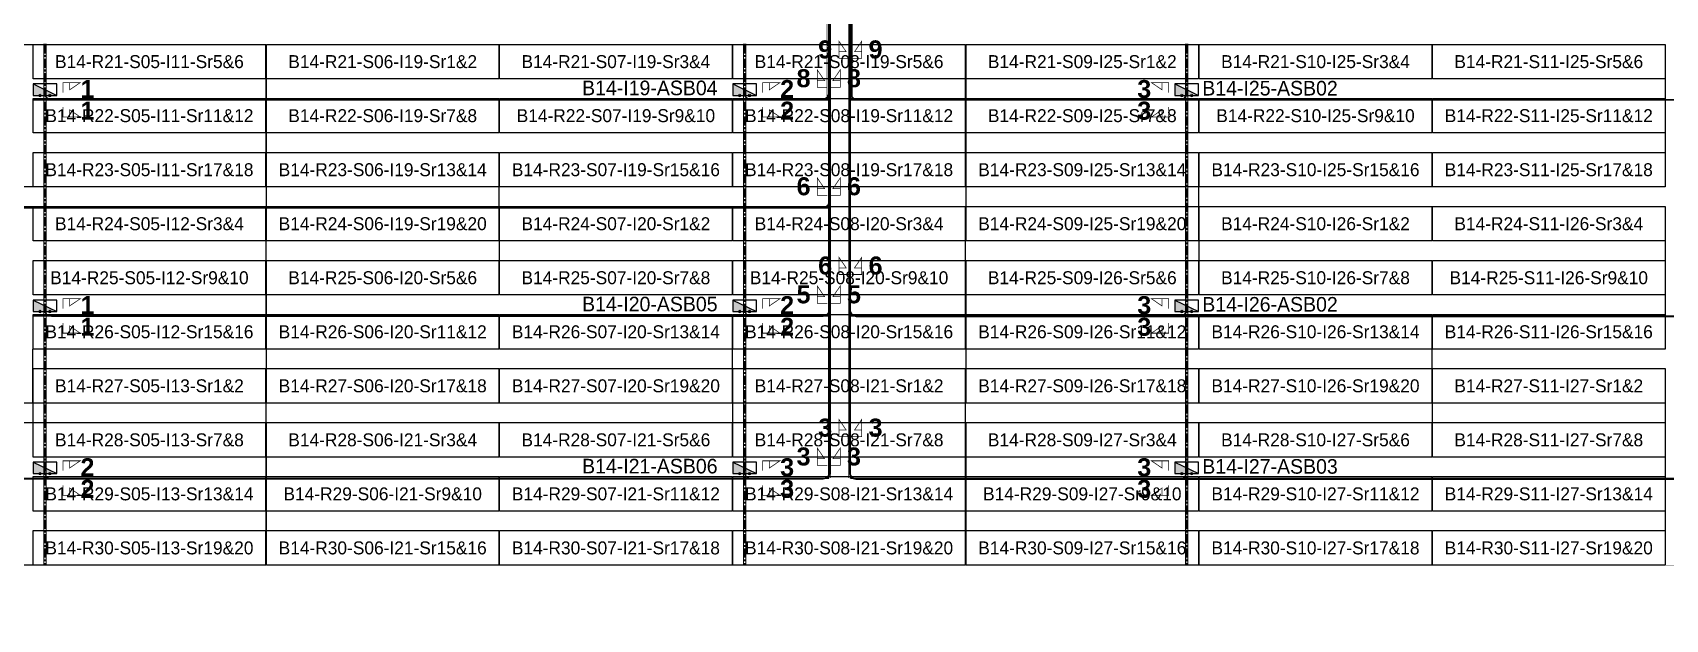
# Model space of a CAD drawing. Header units: metres. Extents: x 531759 to 532310, y 2675082 to 2675319.
# Drawn here: x 531888.6 to 532115.4, y 2675081.8 to 2675163.2 of the extents above; entities that cross this region are included whole.
import ezdxf
from ezdxf.enums import TextEntityAlignment as Align

# ---------------------------------------------------------------- set-up
doc = ezdxf.new("R2010")
doc.units = ezdxf.units.M
doc.header["$MEASUREMENT"] = 0
doc.linetypes.add('CENTER', pattern=[2, 1.25, -0.25, 0.25, -0.25])
doc.layers.add('Boundary-12.5 MW Block', color=6, linetype='Continuous', lineweight=9)
doc.layers.add('PILE', color=1, linetype='Continuous', lineweight=15)
for name, color, linetype in [('DC Trench BL-14', 40, 'Continuous'), ('E-Inverter Grouping', 2, 'Continuous'), ('Inverter Block-14', 7, 'Continuous'), ('LT Cable(AG) INV to LT Panel BL-14', 2, 'Continuous'), ('Messenger Wire Block-14 (Master Path)', 30, 'Continuous'), ('Messenger Wire Block-14 (MW Path)', 191, 'Continuous'), ('MMS Table Block-14', 8, 'Continuous'), ('Plan Line - DC BL-14', 40, 'Continuous'), ('Section Marking BL-14', 2, 'Continuous')]:
    doc.layers.add(name, color=color, linetype=linetype)
doc.styles.add('BoldTextStyle', font='arialbd.ttf')
doc.styles.get("Standard").update_dxf_attribs({"font": 'Adani Regular.ttf'})

# ---------------------------------------------------------------- blocks, each defined once
blk = doc.blocks.new('MMS Table (32.292 x 4.788)')
at = {"color": 0}
blk.add_lwpolyline([(0, -0.002), (0, 4.786), (32.292, 4.786), (32.292, -0.002)], close=True, dxfattribs=at)
at = {"color": 7}
blk.add_attdef('ID1', text='', height=1.8, dxfattribs=at).set_placement((16.146, 2.392), align=Align.MIDDLE_CENTER)
blk = doc.blocks.new('Inverter Block')
h = blk.add_hatch(color=0)
h.dxf.hatch_style = 1
h.paths.add_polyline_path([(-1.46, 2.27), (-1.46, 0.85), (1.46, 0.85)])
at = {"color": 0}
blk.add_lwpolyline([(1.46, 2.27), (-1.46, 2.27), (-1.46, 0.85), (1.46, 0.85)], close=True, dxfattribs=at)
blk.add_lwpolyline([(-1.46, 2.27), (1.46, 0.85)], dxfattribs=at)
at = {"layer": 'PILE'}
for centre in [(-0.61, 0.85), (0.61, 0.85)]:
    blk.add_circle(centre, 0.156, dxfattribs=at)
at = {"color": 7}
blk.add_attdef('ID', (-1.46, 3.01), '', height=1.8, dxfattribs=at)

msp = doc.modelspace()

# ---------------------------------------------------------------- linework, layer by layer
at = {"layer": 'Boundary-12.5 MW Block', "const_width": 0.05}
msp.add_lwpolyline([(531759.1, 2675311.58), (532083.02, 2675311.58), (532083.02, 2675319.08), (532309.66, 2675319.08), (532309.66, 2675089.29), (531856.17, 2675089.29), (531856.17, 2675081.79), (531759.1, 2675081.79)], close=True, dxfattribs=at)
at = {"layer": 'DC Trench BL-14', "color": 40, "const_width": 0.15}
for points in [[(531890.45, 2675161.58), (531890.15, 2675161.58), (531890.15, 2675089.29), (531890.45, 2675089.29)], [(531987.63, 2675161.58), (531987.33, 2675161.58), (531987.33, 2675089.29), (531987.63, 2675089.29)], [(532049.03, 2675161.58), (532048.73, 2675161.58), (532048.73, 2675089.29), (532049.03, 2675089.29)]]:
    msp.add_lwpolyline(points, close=True, dxfattribs=at)
at = {"layer": 'E-Inverter Grouping', "color": 3}
for points in [[(531920.96, 2675161.58), (531920.96, 2675141.79), (531856.17, 2675141.79), (531856.17, 2675134.29), (531823.88, 2675134.29), (531823.88, 2675161.58)], [(532018.13, 2675161.58), (532018.13, 2675141.79), (531953.35, 2675141.79), (531953.35, 2675134.29), (531921.06, 2675134.29), (531921.06, 2675161.58)], [(532115.31, 2675161.58), (532115.31, 2675141.79), (532050.52, 2675141.79), (532050.52, 2675134.29), (532018.23, 2675134.29), (532018.23, 2675161.58)], [(531920.96, 2675139.08), (531920.96, 2675119.29), (531888.56, 2675119.29), (531888.56, 2675111.79), (531823.88, 2675111.79), (531823.88, 2675131.58), (531856.27, 2675131.58), (531856.27, 2675139.08)], [(532018.13, 2675139.08), (532018.13, 2675119.29), (531985.74, 2675119.29), (531985.74, 2675111.79), (531921.06, 2675111.79), (531921.06, 2675131.58), (531953.45, 2675131.58), (531953.45, 2675139.08)], [(532115.31, 2675139.08), (532115.31, 2675119.29), (532082.92, 2675119.29), (532082.92, 2675111.79), (532018.23, 2675111.79), (532018.23, 2675131.58), (532050.62, 2675131.58), (532050.62, 2675139.08)], [(531920.96, 2675089.29), (531823.88, 2675089.29), (531823.88, 2675109.08), (531888.66, 2675109.08), (531888.66, 2675116.58), (531920.96, 2675116.58)], [(532018.13, 2675089.29), (531921.06, 2675089.29), (531921.06, 2675109.08), (531985.84, 2675109.08), (531985.84, 2675116.58), (532018.13, 2675116.58)], [(532115.31, 2675089.29), (532018.23, 2675089.29), (532018.23, 2675109.08), (532083.02, 2675109.08), (532083.02, 2675116.58), (532115.31, 2675116.58)]]:
    msp.add_lwpolyline(points, close=True, dxfattribs=at)
at = {"layer": 'LT Cable(AG) INV to LT Panel BL-14'}
for points in [[(532011.98, 2675222.76), (532008.29, 2675222.76, -0.104122), (532007.93, 2675222.84), (532006.08, 2675223.65, 0.042157), (532005.93, 2675223.66), (532000, 2675223.66, 0.414404), (531999.1, 2675222.76), (531999.12, 2675192.73, 0.021484), (531999.12, 2675192.65), (531999.16, 2675192.15, -0.021647), (531999.17, 2675192.08), (531999.17, 2675139.76, -0.414214), (531998.27, 2675138.86), (531794.03, 2675138.86, -0.414214), (531793.13, 2675139.76), (531793.13, 2675140.19)], [(532009.91, 2675222.63), (532008.27, 2675222.63, -0.104436), (532007.91, 2675222.71), (532006.07, 2675223.52, 0.042157), (532005.92, 2675223.54), (532000.12, 2675223.54, 0.414404), (531999.22, 2675222.64), (531999.24, 2675192.73, 0.021484), (531999.25, 2675192.66), (531999.29, 2675192.16, -0.021647), (531999.29, 2675192.08), (531999.29, 2675102.14, -0.414214), (531998.39, 2675101.24), (531794.03, 2675101.24, -0.414214), (531793.13, 2675102.14), (531793.13, 2675102.69)], [(532011.98, 2675222.78), (532008.29, 2675222.78, -0.10406), (532007.93, 2675222.86), (532006.09, 2675223.67, 0.042157), (532005.94, 2675223.69), (531999.97, 2675223.69, 0.414404), (531999.07, 2675222.79), (531999.09, 2675192.73, 0.021484), (531999.1, 2675192.65), (531999.14, 2675192.15, -0.021647), (531999.14, 2675192.07), (531999.14, 2675154.79, -0.414214), (531998.24, 2675153.89), (531891.2, 2675153.89, -0.414214), (531890.3, 2675154.79), (531890.3, 2675155.19)], [(532011.98, 2675222.71), (532008.28, 2675222.71, -0.104247), (532007.92, 2675222.79), (532006.08, 2675223.6, 0.042157), (532005.93, 2675223.61), (532000.05, 2675223.61, 0.414404), (531999.15, 2675222.71), (531999.17, 2675192.73, 0.021484), (531999.17, 2675192.65), (531999.21, 2675192.16, -0.021647), (531999.22, 2675192.08), (531999.22, 2675124.71, -0.414214), (531998.32, 2675123.81), (531891.2, 2675123.81, -0.414214), (531890.3, 2675124.71), (531890.3, 2675125.19)], [(532009.91, 2675222.66), (532008.28, 2675222.66, -0.104373), (532007.91, 2675222.74), (532006.08, 2675223.55, 0.042157), (532005.92, 2675223.56), (532000.1, 2675223.56, 0.414404), (531999.2, 2675222.66), (531999.22, 2675192.73, 0.021484), (531999.22, 2675192.66), (531999.26, 2675192.16, -0.021647), (531999.27, 2675192.08), (531999.27, 2675102.16, -0.414214), (531998.37, 2675101.26), (531891.2, 2675101.26, -0.414214), (531890.3, 2675102.16), (531890.3, 2675102.69)], [(532013.92, 2675222.81), (532008.3, 2675222.81, -0.103997), (532007.93, 2675222.89), (532006.09, 2675223.7, 0.042157), (532005.94, 2675223.71), (531999.95, 2675223.71, 0.414404), (531999.05, 2675222.81), (531999.07, 2675192.73, 0.021484), (531999.07, 2675192.65), (531999.11, 2675192.15, -0.021647), (531999.12, 2675192.07), (531999.12, 2675154.81, -0.414214), (531998.22, 2675153.91), (531988.38, 2675153.91, -0.414214), (531987.48, 2675154.81), (531987.48, 2675155.19)], [(532011.98, 2675222.73), (532008.29, 2675222.73, -0.104185), (532007.92, 2675222.81), (532006.08, 2675223.62, 0.042157), (532005.93, 2675223.64), (532000.02, 2675223.64, 0.414404), (531999.12, 2675222.74), (531999.14, 2675192.73, 0.021484), (531999.15, 2675192.65), (531999.19, 2675192.15, -0.021647), (531999.19, 2675192.08), (531999.19, 2675124.74, -0.414214), (531998.29, 2675123.84), (531988.38, 2675123.84, -0.414214), (531987.48, 2675124.74), (531987.48, 2675125.19)], [(532009.91, 2675222.68), (532008.28, 2675222.68, -0.10431), (532007.92, 2675222.76), (532006.08, 2675223.57, 0.042157), (532005.93, 2675223.59), (532000.07, 2675223.59, 0.414404), (531999.17, 2675222.69), (531999.19, 2675192.73, 0.021484), (531999.2, 2675192.66), (531999.24, 2675192.16, -0.021647), (531999.24, 2675192.08), (531999.24, 2675102.19, -0.414214), (531998.34, 2675101.29), (531988.38, 2675101.29, -0.414214), (531987.48, 2675102.19), (531987.48, 2675102.69)], [(532009.91, 2675222.61), (532008.29, 2675222.61, 0.078431), (532008.01, 2675222.57), (532006.12, 2675221.95, -0.078431), (532005.85, 2675221.91), (532002.7, 2675221.91, 0.414417), (532001.8, 2675221.01), (532001.82, 2675192.82, 0.083556), (532001.87, 2675192.52), (532001.97, 2675192.23, -0.083731), (532002.02, 2675191.94), (532002.02, 2675102.14, 0.414214), (532002.92, 2675101.24), (532242.34, 2675101.24, 0.414214), (532243.24, 2675102.14), (532243.24, 2675102.69)]]:
    msp.add_lwpolyline(points, format="xyb", dxfattribs=at)
at = {"layer": 'LT Cable(AG) INV to LT Panel BL-14', "color": 5}
for points in [[(532008.89, 2675222.26), (532007.3, 2675222.26, 0.078431), (532007.02, 2675222.22), (532006.13, 2675221.93, -0.078431), (532005.85, 2675221.89), (532002.72, 2675221.89, 0.414417), (532001.82, 2675220.99), (532001.84, 2675192.82, 0.083556), (532001.89, 2675192.53), (532001.99, 2675192.24, -0.083731), (532002.04, 2675191.94), (532002.04, 2675102.16, 0.414214), (532002.94, 2675101.26), (532145.16, 2675101.26, 0.414214), (532146.06, 2675102.16), (532146.06, 2675102.69)], [(532008.89, 2675222.24), (532007.31, 2675222.24, 0.078431), (532007.03, 2675222.19), (532006.13, 2675221.9, -0.078431), (532005.85, 2675221.86), (532002.75, 2675221.86, 0.414417), (532001.85, 2675220.96), (532001.87, 2675192.83, 0.083556), (532001.92, 2675192.53), (532002.02, 2675192.24, -0.083731), (532002.07, 2675191.95), (532002.07, 2675102.19, 0.414214), (532002.97, 2675101.29), (532047.98, 2675101.29, 0.414214), (532048.88, 2675102.19), (532048.88, 2675102.69)], [(532008.89, 2675222.21), (532007.31, 2675222.21, 0.078431), (532007.03, 2675222.17), (532006.14, 2675221.88, -0.078431), (532005.86, 2675221.84), (532002.77, 2675221.84, 0.414417), (532001.87, 2675220.94), (532001.89, 2675192.83, 0.083556), (532001.94, 2675192.54), (532002.04, 2675192.25, -0.083731), (532002.09, 2675191.95), (532002.09, 2675124.71, 0.414214), (532002.99, 2675123.81), (532242.34, 2675123.81, 0.414214), (532243.24, 2675124.71), (532243.24, 2675125.19)], [(532008.89, 2675222.19), (532007.31, 2675222.19, 0.078431), (532007.04, 2675222.14), (532006.14, 2675221.85, -0.078431), (532005.86, 2675221.81), (532002.8, 2675221.81, 0.414417), (532001.9, 2675220.91), (532001.92, 2675192.84, 0.083556), (532001.97, 2675192.54), (532002.07, 2675192.25, -0.083731), (532002.12, 2675191.96), (532002.12, 2675124.74, 0.414214), (532003.02, 2675123.84), (532145.16, 2675123.84, 0.414214), (532146.06, 2675124.74), (532146.06, 2675125.19)], [(532010.88, 2675222.16), (532007.32, 2675222.16, 0.078431), (532007.04, 2675222.12), (532006.14, 2675221.83, -0.078431), (532005.87, 2675221.79), (532002.82, 2675221.79, 0.414417), (532001.92, 2675220.89), (532001.94, 2675192.84, 0.083556), (532001.99, 2675192.55), (532002.09, 2675192.26, -0.083731), (532002.14, 2675191.96), (532002.14, 2675124.76, 0.414214), (532003.04, 2675123.86), (532047.98, 2675123.86, 0.414214), (532048.88, 2675124.76), (532048.88, 2675125.19)], [(532010.88, 2675222.14), (532007.32, 2675222.14, 0.078431), (532007.04, 2675222.09), (532006.15, 2675221.8, -0.078431), (532005.87, 2675221.76), (532002.85, 2675221.76, 0.414417), (532001.95, 2675220.86), (532001.97, 2675192.84, 0.083556), (532002.02, 2675192.55), (532002.12, 2675192.26, -0.083731), (532002.17, 2675191.96), (532002.17, 2675154.79, 0.414214), (532003.07, 2675153.89), (532242.34, 2675153.89, 0.414214), (532243.24, 2675154.79), (532243.24, 2675155.19)], [(532010.88, 2675222.11), (532007.33, 2675222.11, 0.078431), (532007.05, 2675222.07), (532006.15, 2675221.78, -0.078431), (532005.87, 2675221.74), (532002.87, 2675221.74, 0.414417), (532001.97, 2675220.84), (532001.99, 2675192.85, 0.083556), (532002.04, 2675192.55), (532002.14, 2675192.26, -0.083731), (532002.19, 2675191.97), (532002.19, 2675154.81, 0.414214), (532003.09, 2675153.91), (532145.16, 2675153.91, 0.414214), (532146.06, 2675154.81), (532146.06, 2675155.19)], [(532010.88, 2675222.09), (532007.33, 2675222.09, 0.078431), (532007.05, 2675222.04), (532006.16, 2675221.75, -0.078431), (532005.88, 2675221.71), (532002.9, 2675221.71, 0.414417), (532002, 2675220.81), (532002.02, 2675192.85, 0.083556), (532002.07, 2675192.56), (532002.17, 2675192.27, -0.083731), (532002.22, 2675191.97), (532002.22, 2675154.84, 0.414214), (532003.12, 2675153.94), (532047.98, 2675153.94, 0.414214), (532048.88, 2675154.84), (532048.88, 2675155.19)]]:
    msp.add_lwpolyline(points, format="xyb", dxfattribs=at)
at = {"layer": 'Messenger Wire Block-14 (Master Path)'}
for points in [[(531999.16, 2675101.38), (531999.16, 2675192.11)], [(532002.16, 2675101.38), (532002.16, 2675192.11)], [(531888.66, 2675153.88), (531999.16, 2675153.88)], [(532002.16, 2675153.88), (532244.88, 2675153.88)], [(531791.49, 2675138.88), (531999.16, 2675138.88)], [(531888.66, 2675123.88), (531999.16, 2675123.88)], [(532002.16, 2675123.88), (532244.88, 2675123.88)], [(531791.49, 2675101.38), (531999.16, 2675101.38)], [(532002.16, 2675101.38), (532244.88, 2675101.38)]]:
    msp.add_lwpolyline(points, dxfattribs=at)
at = {"layer": 'Messenger Wire Block-14 (MW Path)', "const_width": 0.1}
for points in [[(531998.91, 2675153.88), (531998.91, 2675192.11)], [(531999.41, 2675101.38), (531999.41, 2675192.11)], [(532001.91, 2675101.38), (532001.91, 2675192.11)], [(532002.41, 2675153.88), (532002.41, 2675192.11)], [(531888.66, 2675153.88), (531999.16, 2675153.88)], [(532002.16, 2675153.88), (532244.88, 2675153.88)], [(531791.49, 2675138.88), (531999.16, 2675138.88)], [(531888.66, 2675123.88), (531999.16, 2675123.88)], [(532002.16, 2675123.88), (532244.88, 2675123.88)], [(531791.49, 2675101.38), (531999.16, 2675101.38)], [(532002.16, 2675101.38), (532244.88, 2675101.38)]]:
    msp.add_lwpolyline(points, dxfattribs=at)
at = {"layer": 'Plan Line - DC BL-14', "color": 6, "linetype": 'CENTER'}
for points in [[(531890.3, 2675161.58), (531890.3, 2675089.29)], [(531987.48, 2675161.58), (531987.48, 2675089.29)], [(532048.88, 2675161.58), (532048.88, 2675089.29)]]:
    msp.add_lwpolyline(points, dxfattribs=at)
at = {"layer": 'Section Marking BL-14', "color": 94, "lineweight": 35, "true_color": 0x00a500, "const_width": 0.1}
for points in [[(532001.96, 2675159.63), (532000.57, 2675159.63), (532000.57, 2675162.03), (532001.58, 2675160.55), (532000.57, 2675160.55)], [(532002.36, 2675159.63), (532003.75, 2675159.63), (532003.75, 2675162.03), (532002.74, 2675160.55), (532003.75, 2675160.55)], [(531998.96, 2675155.63), (531997.57, 2675155.63), (531997.57, 2675158.03), (531998.58, 2675156.55), (531997.57, 2675156.55)], [(531999.36, 2675155.63), (532000.75, 2675155.63), (532000.75, 2675158.03), (531999.74, 2675156.55), (532000.75, 2675156.55)], [(531892.8, 2675154.88), (531892.8, 2675156.27), (531895.2, 2675156.27), (531893.72, 2675155.26), (531893.72, 2675156.27)], [(531989.98, 2675154.88), (531989.98, 2675156.27), (531992.38, 2675156.27), (531990.9, 2675155.26), (531990.9, 2675156.27)], [(532046.38, 2675154.88), (532046.38, 2675156.27), (532043.98, 2675156.27), (532045.46, 2675155.26), (532045.46, 2675156.27)], [(531892.8, 2675152.88), (531892.8, 2675151.49), (531895.2, 2675151.49), (531893.72, 2675152.5), (531893.72, 2675151.49)], [(531989.98, 2675152.88), (531989.98, 2675151.49), (531992.38, 2675151.49), (531990.9, 2675152.5), (531990.9, 2675151.49)], [(532046.38, 2675152.88), (532046.38, 2675151.49), (532043.98, 2675151.49), (532045.46, 2675152.5), (532045.46, 2675151.49)], [(531998.96, 2675140.63), (531997.57, 2675140.63), (531997.57, 2675143.03), (531998.58, 2675141.55), (531997.57, 2675141.55)], [(531999.36, 2675140.63), (532000.75, 2675140.63), (532000.75, 2675143.03), (531999.74, 2675141.55), (532000.75, 2675141.55)], [(532001.96, 2675129.63), (532000.57, 2675129.63), (532000.57, 2675132.03), (532001.58, 2675130.55), (532000.57, 2675130.55)], [(532002.36, 2675129.63), (532003.75, 2675129.63), (532003.75, 2675132.03), (532002.74, 2675130.55), (532003.75, 2675130.55)], [(531998.96, 2675125.63), (531997.57, 2675125.63), (531997.57, 2675128.03), (531998.58, 2675126.55), (531997.57, 2675126.55)], [(531999.36, 2675125.63), (532000.75, 2675125.63), (532000.75, 2675128.03), (531999.74, 2675126.55), (532000.75, 2675126.55)], [(531892.8, 2675124.88), (531892.8, 2675126.27), (531895.2, 2675126.27), (531893.72, 2675125.26), (531893.72, 2675126.27)], [(531989.98, 2675124.88), (531989.98, 2675126.27), (531992.38, 2675126.27), (531990.9, 2675125.26), (531990.9, 2675126.27)], [(532046.38, 2675124.88), (532046.38, 2675126.27), (532043.98, 2675126.27), (532045.46, 2675125.26), (532045.46, 2675126.27)], [(531892.8, 2675122.88), (531892.8, 2675121.49), (531895.2, 2675121.49), (531893.72, 2675122.5), (531893.72, 2675121.49)], [(531989.98, 2675122.88), (531989.98, 2675121.49), (531992.38, 2675121.49), (531990.9, 2675122.5), (531990.9, 2675121.49)], [(532046.38, 2675122.88), (532046.38, 2675121.49), (532043.98, 2675121.49), (532045.46, 2675122.5), (532045.46, 2675121.49)], [(532001.96, 2675107.13), (532000.57, 2675107.13), (532000.57, 2675109.53), (532001.58, 2675108.05), (532000.57, 2675108.05)], [(532002.36, 2675107.13), (532003.75, 2675107.13), (532003.75, 2675109.53), (532002.74, 2675108.05), (532003.75, 2675108.05)], [(531998.96, 2675103.13), (531997.57, 2675103.13), (531997.57, 2675105.53), (531998.58, 2675104.05), (531997.57, 2675104.05)], [(531999.36, 2675103.13), (532000.75, 2675103.13), (532000.75, 2675105.53), (531999.74, 2675104.05), (532000.75, 2675104.05)], [(531892.8, 2675102.38), (531892.8, 2675103.77), (531895.2, 2675103.77), (531893.72, 2675102.76), (531893.72, 2675103.77)], [(531989.98, 2675102.38), (531989.98, 2675103.77), (531992.38, 2675103.77), (531990.9, 2675102.76), (531990.9, 2675103.77)], [(532046.38, 2675102.38), (532046.38, 2675103.77), (532043.98, 2675103.77), (532045.46, 2675102.76), (532045.46, 2675103.77)], [(531892.8, 2675100.38), (531892.8, 2675098.99), (531895.2, 2675098.99), (531893.72, 2675100), (531893.72, 2675098.99)], [(531989.98, 2675100.38), (531989.98, 2675098.99), (531992.38, 2675098.99), (531990.9, 2675100), (531990.9, 2675098.99)], [(532046.38, 2675100.38), (532046.38, 2675098.99), (532043.98, 2675098.99), (532045.46, 2675100), (532045.46, 2675098.99)]]:
    msp.add_lwpolyline(points, dxfattribs=at)

# ---------------------------------------------------------------- block references
at = {"layer": 'Inverter Block-14'}
ref = msp.add_blockref('Inverter Block', (531890.3, 2675153.53), dxfattribs=dict(at, xscale=1.124999999976148, yscale=1.124999999976148, zscale=1.124999999976148))
ref.add_attrib('ID', 'B14-I11-ASB05', (531867.73, 2675154.52), dxfattribs={"layer": '0', "color": 7, "height": 2.025})
ref = msp.add_blockref('Inverter Block', (531987.48, 2675153.53), dxfattribs=dict(at, xscale=1.124999999976148, yscale=1.124999999976148, zscale=1.124999999976148))
ref.add_attrib('ID', 'B14-I19-ASB04', (531964.9, 2675154.52), dxfattribs={"layer": '0', "color": 7, "height": 2.025})
ref = msp.add_blockref('Inverter Block', (532048.88, 2675153.53), dxfattribs=dict(at, xscale=1.124999999976148, yscale=1.124999999976148, zscale=1.124999999976148))
ref.add_attrib('ID', 'B14-I25-ASB02', (532051.04, 2675154.48), dxfattribs={"layer": '0', "color": 7, "height": 2.025})
ref = msp.add_blockref('Inverter Block', (531890.3, 2675123.53), dxfattribs=dict(at, xscale=1.124999999976148, yscale=1.124999999976148, zscale=1.124999999976148))
ref.add_attrib('ID', 'B14-I12-ASB05', (531867.73, 2675124.52), dxfattribs={"layer": '0', "color": 7, "height": 2.025})
ref = msp.add_blockref('Inverter Block', (531987.48, 2675123.53), dxfattribs=dict(at, xscale=1.124999999976148, yscale=1.124999999976148, zscale=1.124999999976148))
ref.add_attrib('ID', 'B14-I20-ASB05', (531964.9, 2675124.52), dxfattribs={"layer": '0', "color": 7, "height": 2.025})
ref = msp.add_blockref('Inverter Block', (532048.88, 2675123.53), dxfattribs=dict(at, xscale=1.124999999976148, yscale=1.124999999976148, zscale=1.124999999976148))
ref.add_attrib('ID', 'B14-I26-ASB02', (532051.04, 2675124.48), dxfattribs={"layer": '0', "color": 7, "height": 2.025})
ref = msp.add_blockref('Inverter Block', (531890.3, 2675101.03), dxfattribs=dict(at, xscale=1.124999999976148, yscale=1.124999999976148, zscale=1.124999999976148))
ref.add_attrib('ID', 'B14-I13-ASB06', (531867.73, 2675102.02), dxfattribs={"layer": '0', "color": 7, "height": 2.025})
ref = msp.add_blockref('Inverter Block', (531987.48, 2675101.03), dxfattribs=dict(at, xscale=1.124999999976148, yscale=1.124999999976148, zscale=1.124999999976148))
ref.add_attrib('ID', 'B14-I21-ASB06', (531964.9, 2675102.02), dxfattribs={"layer": '0', "color": 7, "height": 2.025})
ref = msp.add_blockref('Inverter Block', (532048.88, 2675101.03), dxfattribs=dict(at, xscale=1.124999999976148, yscale=1.124999999976148, zscale=1.124999999976148))
ref.add_attrib('ID', 'B14-I27-ASB03', (532051.04, 2675101.98), dxfattribs={"layer": '0', "color": 7, "height": 2.025})
at = {"layer": 'MMS Table Block-14'}
for p, values in [((531888.66, 2675156.79), {'ID1': 'B14-R21-S05-I11-Sr5&6'}), ((531921.06, 2675156.79), {'ID1': 'B14-R21-S06-I19-Sr1&2'}), ((531953.45, 2675156.79), {'ID1': 'B14-R21-S07-I19-Sr3&4'}), ((531985.84, 2675156.79), {'ID1': 'B14-R21-S08-I19-Sr5&6'}), ((532018.23, 2675156.79), {'ID1': 'B14-R21-S09-I25-Sr1&2'}), ((532050.62, 2675156.79), {'ID1': 'B14-R21-S10-I25-Sr3&4'}), ((532083.02, 2675156.79), {'ID1': 'B14-R21-S11-I25-Sr5&6'}), ((531888.66, 2675149.29), {'ID1': 'B14-R22-S05-I11-Sr11&12'}), ((531921.06, 2675149.29), {'ID1': 'B14-R22-S06-I19-Sr7&8'}), ((531953.45, 2675149.29), {'ID1': 'B14-R22-S07-I19-Sr9&10'}), ((531985.84, 2675149.29), {'ID1': 'B14-R22-S08-I19-Sr11&12'}), ((532018.23, 2675149.29), {'ID1': 'B14-R22-S09-I25-Sr7&8'}), ((532050.62, 2675149.29), {'ID1': 'B14-R22-S10-I25-Sr9&10'}), ((532083.02, 2675149.29), {'ID1': 'B14-R22-S11-I25-Sr11&12'}), ((531888.66, 2675141.79), {'ID1': 'B14-R23-S05-I11-Sr17&18'}), ((531921.06, 2675141.79), {'ID1': 'B14-R23-S06-I19-Sr13&14'}), ((531953.45, 2675141.79), {'ID1': 'B14-R23-S07-I19-Sr15&16'}), ((531985.84, 2675141.79), {'ID1': 'B14-R23-S08-I19-Sr17&18'}), ((532018.23, 2675141.79), {'ID1': 'B14-R23-S09-I25-Sr13&14'}), ((532050.62, 2675141.79), {'ID1': 'B14-R23-S10-I25-Sr15&16'}), ((532083.02, 2675141.79), {'ID1': 'B14-R23-S11-I25-Sr17&18'}), ((531888.66, 2675134.29), {'ID1': 'B14-R24-S05-I12-Sr3&4'}), ((531921.06, 2675134.29), {'ID1': 'B14-R24-S06-I19-Sr19&20'}), ((531953.45, 2675134.29), {'ID1': 'B14-R24-S07-I20-Sr1&2'}), ((531985.84, 2675134.29), {'ID1': 'B14-R24-S08-I20-Sr3&4'}), ((532018.23, 2675134.29), {'ID1': 'B14-R24-S09-I25-Sr19&20'}), ((532050.62, 2675134.29), {'ID1': 'B14-R24-S10-I26-Sr1&2'}), ((532083.02, 2675134.29), {'ID1': 'B14-R24-S11-I26-Sr3&4'}), ((531888.66, 2675126.79), {'ID1': 'B14-R25-S05-I12-Sr9&10'}), ((531921.06, 2675126.79), {'ID1': 'B14-R25-S06-I20-Sr5&6'}), ((531953.45, 2675126.79), {'ID1': 'B14-R25-S07-I20-Sr7&8'}), ((531985.84, 2675126.79), {'ID1': 'B14-R25-S08-I20-Sr9&10'}), ((532018.23, 2675126.79), {'ID1': 'B14-R25-S09-I26-Sr5&6'}), ((532050.62, 2675126.79), {'ID1': 'B14-R25-S10-I26-Sr7&8'}), ((532083.02, 2675126.79), {'ID1': 'B14-R25-S11-I26-Sr9&10'}), ((531888.66, 2675119.29), {'ID1': 'B14-R26-S05-I12-Sr15&16'}), ((531921.06, 2675119.29), {'ID1': 'B14-R26-S06-I20-Sr11&12'}), ((531953.45, 2675119.29), {'ID1': 'B14-R26-S07-I20-Sr13&14'}), ((531985.84, 2675119.29), {'ID1': 'B14-R26-S08-I20-Sr15&16'}), ((532018.23, 2675119.29), {'ID1': 'B14-R26-S09-I26-Sr11&12'}), ((532050.62, 2675119.29), {'ID1': 'B14-R26-S10-I26-Sr13&14'}), ((532083.02, 2675119.29), {'ID1': 'B14-R26-S11-I26-Sr15&16'}), ((531888.66, 2675111.79), {'ID1': 'B14-R27-S05-I13-Sr1&2'}), ((531921.06, 2675111.79), {'ID1': 'B14-R27-S06-I20-Sr17&18'}), ((531953.45, 2675111.79), {'ID1': 'B14-R27-S07-I20-Sr19&20'}), ((531985.84, 2675111.79), {'ID1': 'B14-R27-S08-I21-Sr1&2'}), ((532018.23, 2675111.79), {'ID1': 'B14-R27-S09-I26-Sr17&18'}), ((532050.62, 2675111.79), {'ID1': 'B14-R27-S10-I26-Sr19&20'}), ((532083.02, 2675111.79), {'ID1': 'B14-R27-S11-I27-Sr1&2'}), ((531888.66, 2675104.29), {'ID1': 'B14-R28-S05-I13-Sr7&8'}), ((531921.06, 2675104.29), {'ID1': 'B14-R28-S06-I21-Sr3&4'}), ((531953.45, 2675104.29), {'ID1': 'B14-R28-S07-I21-Sr5&6'}), ((531985.84, 2675104.29), {'ID1': 'B14-R28-S08-I21-Sr7&8'}), ((532018.23, 2675104.29), {'ID1': 'B14-R28-S09-I27-Sr3&4'}), ((532050.62, 2675104.29), {'ID1': 'B14-R28-S10-I27-Sr5&6'}), ((532083.02, 2675104.29), {'ID1': 'B14-R28-S11-I27-Sr7&8'}), ((531888.66, 2675096.79), {'ID1': 'B14-R29-S05-I13-Sr13&14'}), ((531921.06, 2675096.79), {'ID1': 'B14-R29-S06-I21-Sr9&10'}), ((531953.45, 2675096.79), {'ID1': 'B14-R29-S07-I21-Sr11&12'}), ((531985.84, 2675096.79), {'ID1': 'B14-R29-S08-I21-Sr13&14'}), ((532018.23, 2675096.79), {'ID1': 'B14-R29-S09-I27-Sr9&10'}), ((532050.62, 2675096.79), {'ID1': 'B14-R29-S10-I27-Sr11&12'}), ((532083.02, 2675096.79), {'ID1': 'B14-R29-S11-I27-Sr13&14'}), ((531888.66, 2675089.29), {'ID1': 'B14-R30-S05-I13-Sr19&20'}), ((531921.06, 2675089.29), {'ID1': 'B14-R30-S06-I21-Sr15&16'}), ((531953.45, 2675089.29), {'ID1': 'B14-R30-S07-I21-Sr17&18'}), ((531985.84, 2675089.29), {'ID1': 'B14-R30-S08-I21-Sr19&20'}), ((532018.23, 2675089.29), {'ID1': 'B14-R30-S09-I27-Sr15&16'}), ((532050.62, 2675089.29), {'ID1': 'B14-R30-S10-I27-Sr17&18'}), ((532083.02, 2675089.29), {'ID1': 'B14-R30-S11-I27-Sr19&20'})]:
    msp.add_blockref('MMS Table (32.292 x 4.788)', p, dxfattribs=at).add_auto_attribs(values)

# ---------------------------------------------------------------- texts
at = {"layer": 'Section Marking BL-14', "color": 94, "true_color": 0x00a500, "style": 'BoldTextStyle'}
for s, p in [('9', (531998.66, 2675160.88)), ('9', (532005.66, 2675160.88)), ('8', (531995.66, 2675156.88)), ('8', (532002.66, 2675156.88)), ('1', (531896.2, 2675155.38)), ('2', (531993.38, 2675155.38)), ('3', (532042.98, 2675155.38)), ('1', (531896.2, 2675152.38)), ('2', (531993.38, 2675152.38)), ('3', (532042.98, 2675152.38)), ('6', (531995.66, 2675141.88)), ('6', (532002.66, 2675141.88)), ('6', (531998.66, 2675130.88)), ('6', (532005.66, 2675130.88)), ('1', (531896.2, 2675125.38)), ('2', (531993.38, 2675125.38)), ('5', (531995.66, 2675126.88)), ('5', (532002.66, 2675126.88)), ('3', (532042.98, 2675125.38)), ('1', (531896.2, 2675122.38)), ('2', (531993.38, 2675122.38)), ('3', (532042.98, 2675122.38)), ('3', (531998.66, 2675108.38)), ('3', (532005.66, 2675108.38)), ('3', (531995.66, 2675104.38)), ('3', (532002.66, 2675104.38)), ('2', (531896.2, 2675102.88)), ('3', (531993.38, 2675102.88)), ('3', (532042.98, 2675102.88)), ('2', (531896.2, 2675099.88)), ('3', (531993.38, 2675099.88)), ('3', (532042.98, 2675099.88))]:
    msp.add_text(s, height=2.5, dxfattribs=at).set_placement(p, align=Align.MIDDLE_CENTER)

doc.saveas('drawing.dxf')
